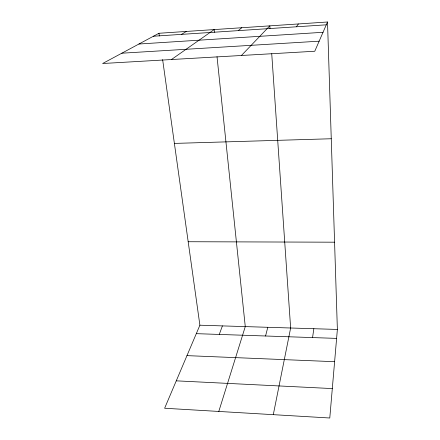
<?xml version="1.0" encoding="UTF-8"?>
<svg xmlns="http://www.w3.org/2000/svg" width="440" height="440" viewBox="0 0 440 440"><rect width="100%" height="100%" fill="white"/><g stroke="black" fill="none" stroke-linecap="round" stroke-linejoin="round"><path stroke-width="0.66" d="M327.514 22L314.77 51.244L102.625 63.514L158.939 33.275L327.514 22L337.375 329.439L329.786 418L164.626 408.249L199.892 325.204L162.635 59.637M312.565 337.574L313.836 328.713M273.295 414.661L290.642 327.998L271.733 53.735M265.562 335.995L267.79 327.294M218.796 411.444L245.273 326.601L217.025 56.694M219.263 334.433L222.415 325.897M296.395 26.785L298.397 23.947M241.434 55.484L269.814 25.861L270.001 28.578M238.288 30.624L241.747 27.737M171.452 59.532L214.187 29.579L214.473 32.291M181.472 34.375L186.307 31.449M153.445 36.229L326.288 24.816M138.93 44.022L323.032 32.291M121.814 53.207L319.154 41.179M174.389 143.413L331.26 138.749M188.183 241.731L334.576 242.193M199.892 325.204L337.375 329.439M196.301 333.663L336.611 338.388M186.972 355.63L334.609 361.697M176.264 380.837L332.305 388.586M158.939 33.275L159.319 35.981"/></g></svg>
